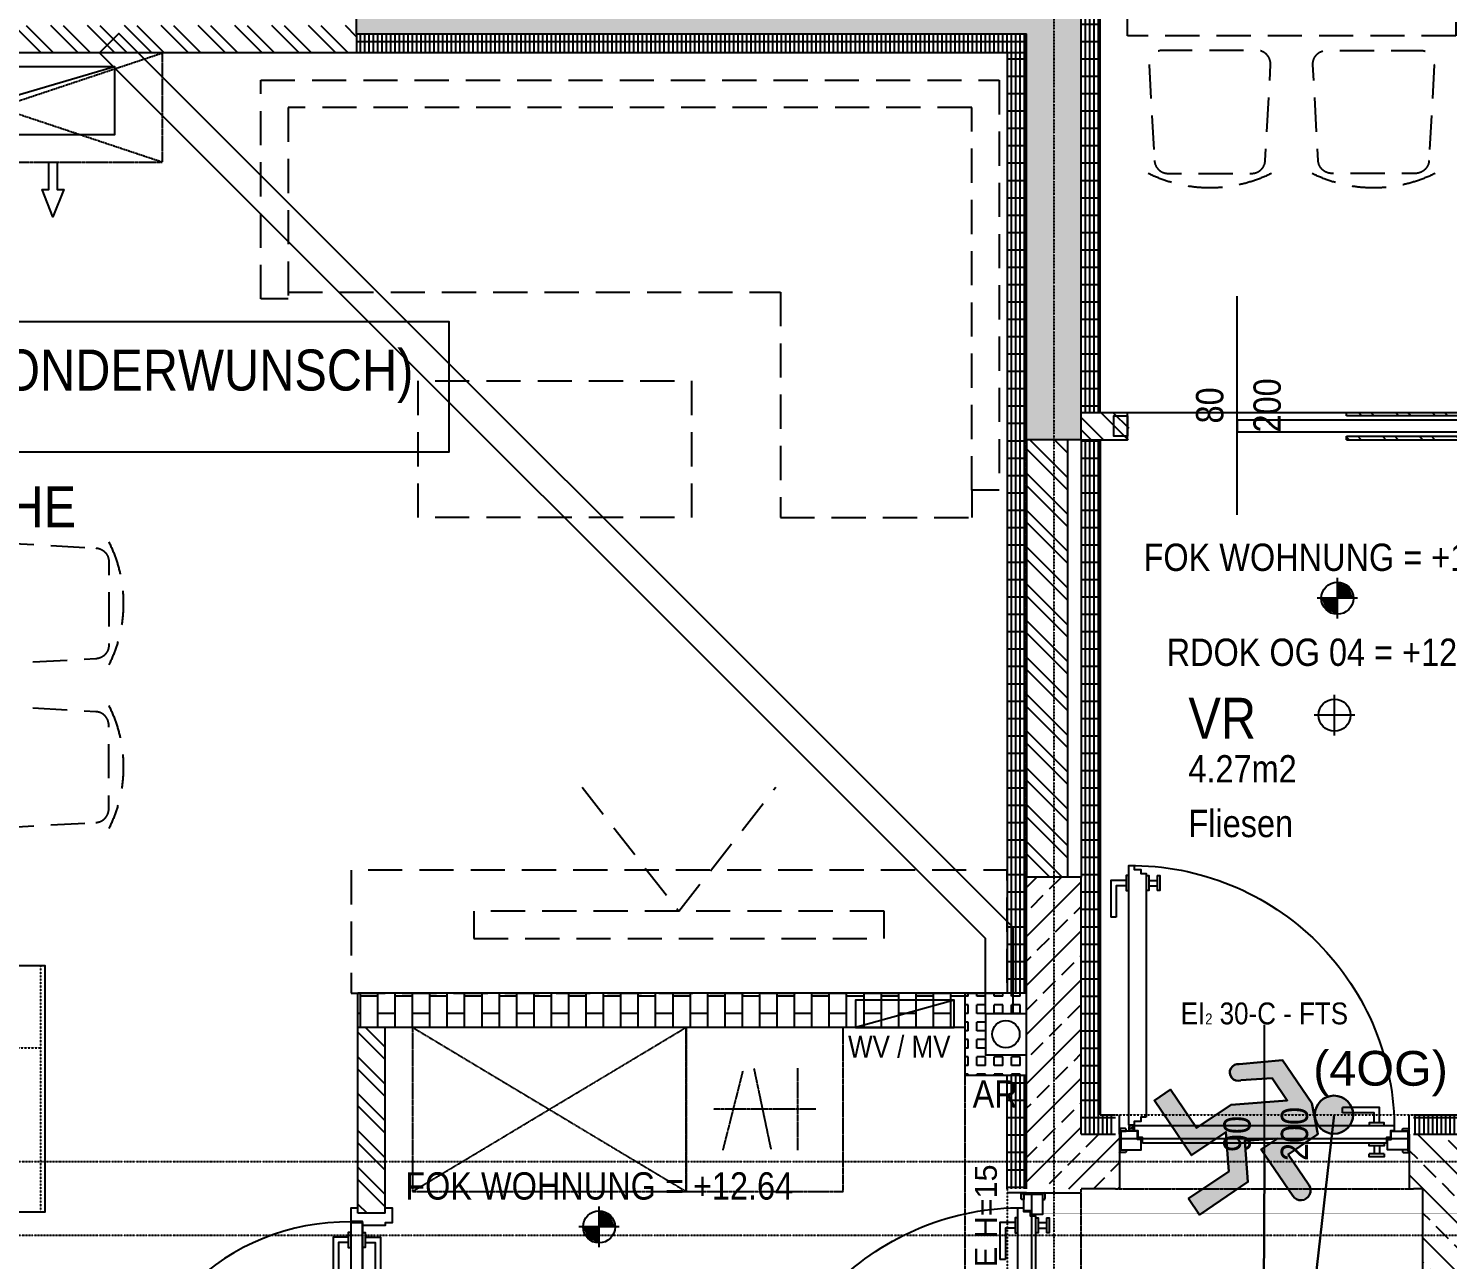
# Model space of a CAD drawing. Header units: millimetres. Extents: x -89828 to -25315, y -35442 to 69272.
# Drawn here: x -39845 to -34654, y 10990 to 15494 of the extents above; entities that cross this region are included whole.
import ezdxf
from ezdxf.enums import TextEntityAlignment as Align

# ---------------------------------------------------------------- set-up
doc = ezdxf.new("R2010")
doc.units = ezdxf.units.MM
doc.linetypes.add('HIDDEN2', pattern=[0.1875, 0.125, -0.0625])
doc.linetypes.add('STRICHPUNKT', pattern=[1, 0.5, -0.25, 0, -0.25])
for name, color, linetype in [('00_HLP---------M0', 6, 'Continuous'), ('01-ANS-G00-L04-M0', 8, 'Continuous'), ('01-SYM-G00-L04-M0', 8, 'Continuous'), ('01-TXT---------M0', 1, 'Continuous'), ('01-TXT---------PP', 1, 'Continuous'), ('01-TXT-G00-L04-M0', 1, 'Continuous'), ('02-AXO-G00-L04-M0', 8, 'STRICHPUNKT'), ('02-DIM-G00-L04-ACHSEN', 8, 'Continuous'), ('02-FIL-G00-L04-ORANGE', 40, 'Continuous'), ('02-FIL-G00-L04-STB', 8, 'Continuous'), ('02-HID-G00-L04-M0', 8, 'HIDDEN2'), ('02-TWA---------M0', 4, 'Continuous'), ('02-TWA-G00-L04-M0', 4, 'Continuous'), ('02-ZWA---------M0', 2, 'Continuous'), ('02-ZWA-G00-L04-M0', 2, 'Continuous'), ('03-ANS-G00-L04-M0', 8, 'Continuous'), ('03-SYM-G00-L04-M0', 8, 'Continuous'), ('05-STO---------M0', 1, 'Continuous'), ('05-STO--------M0', 1, 'Continuous'), ('05-SYM---------M0', 8, 'Continuous'), ('05-SYM--------M0', 8, 'Continuous'), ('05-SYM-G00-L04-M0', 8, 'Continuous'), ('05-TXT--------M0', 8, 'Continuous'), ('05-TXT-G00-L04-M0', 8, 'Continuous'), ('05_HLP---------M0', 6, 'Continuous'), ('07-SAN-G00-L04-FBHZG-EVERT', 8, 'Continuous'), ('07-SAN-G00-L04-KLIMA', 8, 'Continuous'), ('07-SAN-G00-L04-Küche', 8, 'Continuous'), ('07-SAN-G00-L04-M0', 8, 'Continuous'), ('07_MOB-G00-L04-M0', 6, 'HIDDEN2')]:
    doc.layers.add(name, color=color, linetype=linetype)
doc.styles.add('ARIAL', font='arial.ttf', dxfattribs={"width": 0.85})
doc.styles.get("Standard").update_dxf_attribs({"font": 'arial.ttf'})
doc.dimstyles.new('pp chromy&schneider', dxfattribs={"dimscale": 0.005, "dimtxt": 25, "dimasz": 10, "dimexe": 0, "dimexo": 0, "dimgap": 5, "dimtad": 1, "dimdec": 1, "dimlfac": 100, "dimrnd": 0.1, "dimzin": 9, "dimdsep": 46, "dimtxsty": 'ARIAL', "dimblk": 'c&s kote', "dimcen": 0, "dimse1": 1, "dimse2": 1, "dimclrd": 8, "dimclrt": 8, "dimadec": 0, "dimazin": 0, "dimtfac": 0.75, "dimtdec": 1, "dimtix": 1, "dimtmove": 2, "dimatfit": 0, "dimldrblk": 'NONE', "dimfxl": 1, "dimtolj": 1, "dimlwd": -1, "dimarcsym": 0})
pattern_1 = [(90, (-114957.161, -39290.578), (-15.875, 4e-13), []), (180, (-114957.16, -39290.58), (-2e-12, -63.5), [])]
pattern_2 = [(135, (-114957.16, -39290.58), (-67.35192, -67.35192), []), (135, (-114957.16, -39245.68), (-67.35192, -67.35192), [])]
pattern_3 = [(45, (-114957.16, -39290.58), (-89.80256, 89.80256), []), (45, (-114867.36, -39290.58), (-89.80256, 89.80256), [63.5, -31.75])]

# ---------------------------------------------------------------- blocks, each defined once
blk = doc.blocks.new('05-TXT')
at = {"layer": '05-TXT--------M0'}
blk.add_line((-0.4, 0), (0.4, 0), dxfattribs=at)
at = {"layer": '05-TXT--------M0', "color": 8, "style": 'ARIAL', "width": 0.85}
blk.add_attdef('BREITE', text='', height=0.1, dxfattribs=at).set_placement((0, 0.05), align=Align.CENTER)
blk.add_attdef('HÖHE', text='', height=0.1, rotation=360, dxfattribs=at).set_placement((0, -0.06), align=Align.TOP_CENTER)
blk = doc.blocks.new('03-rar')
blk.add_circle((0, 0), 0.05)
at = {"layer": '01-TXT---------M0', "color": 8, "style": 'ARIAL', "width": 0.85}
blk.add_attdef('RR', text='', height=0.1, dxfattribs=at).set_placement((0, 0.1), align=Align.CENTER)
blk = doc.blocks.new('TÜR-80_10er-WAND')
at = {"layer": '00_HLP---------M0'}
for points in [[(-0.3575, 0.027), (-0.3575, 0.083), (-0.2225, 0.083)], [(-0.3375, 0.027), (-0.3375, 0.063), (-0.2225, 0.063)], [(-0.2225, 0.063), (-0.2225, 0.083)], [(0.4, 0.017), (-0.4, 0.017)], [(-0.375, 0.017), (-0.375, 0.027), (-0.32, 0.027), (-0.32, 0.017)], [(-0.375, -0.025), (-0.375, -0.035), (-0.32, -0.035), (-0.32, -0.025)], [(-0.3575, -0.035), (-0.3575, -0.091), (-0.2225, -0.091)], [(-0.3375, -0.035), (-0.3375, -0.071), (-0.2225, -0.071)], [(-0.2225, -0.071), (-0.2225, -0.091)]]:
    blk.add_lwpolyline(points, dxfattribs=at)
blk.add_lwpolyline([(0.4115, -0.025), (-0.4115, -0.025), (-0.4115, -0.025), (-0.4115, 0.017), (0.4115, 0.017)], close=True, dxfattribs=at)
at = {"layer": '02-ZWA---------M0'}
for points in [[(-0.445, 0.1), (-0.445, 0)], [(0.445, 0.1), (0.445, 0)]]:
    blk.add_lwpolyline(points, dxfattribs=at)
at = {"layer": '05-STO--------M0'}
for points in [[(-0.465, 0.1), (-0.465, 0.125), (-0.41, 0.125), (-0.41, 0.1), (-0.4, 0.1), (-0.4, 0.017), (-0.415, 0.017), (-0.415, -0.025), (-0.465, -0.025), (-0.465, 0)], [(0.465, 0.1), (0.465, 0.125), (0.41, 0.125), (0.41, 0.1), (0.4, 0.1), (0.4, 0.017), (0.415, 0.017), (0.415, -0.025), (0.465, -0.025), (0.465, 0)]]:
    blk.add_lwpolyline(points, dxfattribs=at)
at = {"layer": '05-SYM---------M0'}
for points in [[(0.352, -0.8085), (0.296, -0.8085), (0.296, -0.6735)], [(0.316, -0.6735), (0.296, -0.6735)], [(0.352, -0.7885), (0.316, -0.7885), (0.316, -0.6735)], [(0.414, -0.8085), (0.47, -0.8085), (0.47, -0.6735)], [(0.414, -0.7885), (0.45, -0.7885), (0.45, -0.6735)], [(0.45, -0.6735), (0.47, -0.6735)], [(0.362, -0.826), (0.352, -0.826), (0.352, -0.771), (0.362, -0.771)], [(0.404, -0.826), (0.414, -0.826), (0.414, -0.771), (0.404, -0.771)]]:
    blk.add_lwpolyline(points, dxfattribs=at)
at = {"layer": '05-SYM--------M0'}
blk.add_lwpolyline([(0.404, -0.0395), (0.404, -0.8625), (0.404, -0.8625), (0.362, -0.8625), (0.362, -0.0395)], close=True, dxfattribs=at)
for points in [[(0.41, -0.036), (0.42, -0.036)], [(0.415, -0.031), (0.415, -0.041)]]:
    blk.add_lwpolyline(points, dxfattribs=at)
blk.add_circle((0.415, -0.036), 0.01, dxfattribs=at)
blk.add_arc((0.415, -0.036), 0.8282, 176.3309, 266.3309, dxfattribs=at)
blk = doc.blocks.new('WET')
at = {"layer": '02-TWA---------M0'}
for points in [[(-0.53, 0), (-0.53, 0.2)], [(0.53, 0), (0.53, 0.2)]]:
    blk.add_lwpolyline(points, dxfattribs=at)
at = {"layer": '02-ZWA---------M0'}
for points in [[(-0.53, 0), (-0.53, -0.07)], [(0.53, 0), (0.53, -0.07)]]:
    blk.add_lwpolyline(points, dxfattribs=at)
at = {"layer": '05-STO---------M0'}
for points in [[(-0.525, 0.058), (-0.505, 0.058), (-0.505, 0.063, 0.414214), (-0.51, 0.068), (-0.53, 0.068)], [(0.525, 0.058), (0.505, 0.058), (0.505, 0.063, -0.414214), (0.51, 0.068), (0.53, 0.068)], [(-0.525, -0.01), (-0.505, -0.01), (-0.505, -0.015, -0.414214), (-0.51, -0.02), (-0.53, -0.02)], [(0.525, -0.01), (0.505, -0.01), (0.505, -0.015, 0.414214), (0.51, -0.02), (0.53, -0.02)]]:
    blk.add_lwpolyline(points, format="xyb", close=True, dxfattribs=at)
for points in [[(-0.464, -0.01), (-0.525, -0.01), (-0.525, 0.058), (-0.45, 0.058), (-0.45, 0.058), (-0.45, 0.058), (-0.45, 0.0195), (-0.464, 0.0195), (-0.464, -0.01)], [(0.464, -0.01), (0.525, -0.01), (0.525, 0.058), (0.45, 0.058), (0.45, 0.058), (0.45, 0.058), (0.45, 0.0195), (0.464, 0.0195), (0.464, -0.01)]]:
    blk.add_lwpolyline(points, dxfattribs=at)
at = {"layer": '05-SYM---------M0'}
for p, q in [((-0.422, -0.908), (-0.392, -0.908)), ((-0.422, -0.928), (-0.392, -0.928))]:
    blk.add_line(p, q, dxfattribs=at)
for points in [[(0.53, 0.018), (-0.53, 0.018)], [(-0.432, -0.061), (-0.432, -0.061), (-0.452, -0.061), (-0.452, -0.046), (-0.476, -0.046), (-0.476, -0.032), (-0.496, -0.032), (-0.496, -0.982), (-0.476, -0.982), (-0.476, -0.968), (-0.452, -0.968), (-0.452, -0.953), (-0.432, -0.953), (-0.432, -0.061)], [(-0.491, -0.021), (-0.481, -0.021)], [(-0.486, -0.026), (-0.486, -0.016)], [(-0.506, -0.928), (-0.562, -0.928), (-0.562, -0.793)], [(-0.542, -0.793), (-0.562, -0.793)], [(-0.506, -0.908), (-0.542, -0.908), (-0.542, -0.793)], [(-0.496, -0.9455), (-0.506, -0.9455), (-0.506, -0.8905), (-0.496, -0.8905)], [(-0.432, -0.9455), (-0.422, -0.9455), (-0.422, -0.8905), (-0.432, -0.8905)], [(-0.392, -0.9455), (-0.382, -0.9455), (-0.382, -0.8905), (-0.392, -0.8905)], [(-0.392, -0.9455), (-0.392, -0.8905)]]:
    blk.add_lwpolyline(points, dxfattribs=at)
blk.add_circle((-0.486, -0.021), 0.01, dxfattribs=at)
blk.add_arc((-0.486, -0.021), 0.9611, 269.4038, 0.6558, dxfattribs=at)
at = {"layer": '05_HLP---------M0'}
for p, q in [((0.401, 0.043), (0.401, 0.073)), ((0.421, 0.043), (0.421, 0.073))]:
    blk.add_line(p, q, dxfattribs=at)
for points in [[(0.4385, 0.073), (0.4385, 0.083), (0.3835, 0.083), (0.3835, 0.073)], [(0.4385, 0.073), (0.3835, 0.073)], [(-0.446, 0.033), (-0.446, 0.033), (-0.446, 0.013), (-0.461, 0.013), (-0.461, -0.011), (-0.475, -0.011), (-0.475, -0.031), (0.475, -0.031), (0.475, -0.011), (0.461, -0.011), (0.461, 0.013), (0.446, 0.013), (0.446, 0.033), (-0.446, 0.033)], [(0.4385, 0.033), (0.4385, 0.043), (0.3835, 0.043), (0.3835, 0.033)], [(0.421, -0.041), (0.421, -0.097), (0.286, -0.097)], [(0.401, -0.041), (0.401, -0.077), (0.286, -0.077)], [(0.4385, -0.031), (0.4385, -0.041), (0.3835, -0.041), (0.3835, -0.031)], [(0.286, -0.077), (0.286, -0.097)]]:
    blk.add_lwpolyline(points, dxfattribs=at)
blk = doc.blocks.new('01-SQM')
at = {"layer": '01-TXT---------M0', "color": 1, "style": 'ARIAL', "width": 0.85}
blk.add_attdef('ROOM', (0, 0), '', height=0.15, dxfattribs=at)
blk.add_attdef('AREA', text='', height=0.1, dxfattribs=at).set_placement((0, -0.06), align=Align.TOP_LEFT)
at = {"layer": '01-TXT---------PP', "color": 1, "style": 'ARIAL', "width": 0.85}
blk.add_attdef('NR', text='', height=0.15, dxfattribs=at).set_placement((-0.1173, 0), align=Align.RIGHT)
blk.add_attdef('FLOOR', text='', height=0.1, dxfattribs=at).set_placement((0, -0.26), align=Align.TOP_LEFT)
blk = doc.blocks.new('01-HK1')
for p, q in [((-0.0005, -0.0742), (-0.0005, 0.0742)), ((0.0737, 0), (-0.0747, 0))]:
    blk.add_line(p, q)
blk.add_circle((-0.0005, 0), 0.0586)
for points in [[(-0.0005, 0.0586), (0.0409, 0.0414), (-0.0005, 0)], [(-0.0005, 0), (0.0581, 0), (0.0409, 0.0414)], [(-0.0591, 0), (-0.0419, -0.0414), (-0.0005, 0)], [(-0.0419, -0.0414), (-0.0005, -0.0586), (-0.0005, 0)]]:
    blk.add_solid(points)
at = {"layer": '01-TXT---------M0', "color": 8, "style": 'ARIAL', "width": 0.85}
blk.add_attdef('HEIGHT', text='', height=0.1, dxfattribs=at).set_placement((0, 0.2), align=Align.TOP_CENTER)
blk = doc.blocks.new('ECKSOFA')
blk.add_lwpolyline([(1.6, -0.2), (1.6, -0.2), (1.6, -0.2), (0.2, -0.2), (0.2, -2.7), (0.9, -2.7), (0.9, -2.8), (0.1, -2.8), (0.1, -0.1), (1.6, -0.1)], close=True)
for points in [[(1.6, -0.2), (1.7, -0.2)], [(1.7, -0.9), (1.7, -0.2)], [(0.875, -2.7), (0.875, -0.9), (1.7, -0.9)]]:
    blk.add_lwpolyline(points)
at = {"flags": 128}
blk.add_lwpolyline([(1.2, -1.225), (1.7, -1.225), (1.7, -2.225), (1.2, -2.225)], close=True, dxfattribs=at)
blk = doc.blocks.new('möbel_tisch')
at = {"flags": 128}
for points in [[(0.0979, 0.856, -0.39805), (0.1479, 0.9032), (0.4533, 0.9032, -0.39805), (0.5032, 0.856), (0.5226, 0.506, -0.430564), (0.4727, 0.4532), (0.1284, 0.4532, -0.430564), (0.0785, 0.506)], [(1.1021, 0.856, 0.39805), (1.0521, 0.9032), (0.7467, 0.9032, 0.39805), (0.6968, 0.856), (0.6774, 0.506, 0.430564), (0.7273, 0.4532), (1.0716, 0.4532, 0.430564), (1.1215, 0.506)], [(0.0979, -0.856, 0.39805), (0.1479, -0.9032), (0.4533, -0.9032, 0.39805), (0.5032, -0.856), (0.5226, -0.506, 0.430564), (0.4727, -0.4532), (0.1284, -0.4532, 0.430564), (0.0785, -0.506)], [(1.1021, -0.856, -0.39805), (1.0521, -0.9032), (0.7467, -0.9032, -0.39805), (0.6968, -0.856), (0.6774, -0.506, -0.430564), (0.7273, -0.4532), (1.0716, -0.4532, -0.430564), (1.1215, -0.506)]]:
    blk.add_lwpolyline(points, format="xyb", close=True, dxfattribs=at)
blk.add_lwpolyline([(1.2, 0.4), (0, 0.4), (0, -0.4), (1.2, -0.4)], close=True)
for centre, start, end in [((0.3006, 0.4532), 63.4349, 116.5651), ((0.8994, 0.4532), 63.4349, 116.5651), ((0.3006, -0.4532), 243.4349, 296.5651), ((0.8994, -0.4532), 243.4349, 296.5651)]:
    blk.add_arc(centre, 0.5031, start, end)
blk = doc.blocks.new('TV-240')
at = {"flags": 128}
blk.add_lwpolyline([(0, -2.4), (0, 0), (0.45, 0), (0.45, -2.4)], close=True, dxfattribs=at)
blk.add_lwpolyline([(0.3, -0.4508), (0.3, -1.9508), (0.2, -1.9508), (0.2, -0.4508)], close=True)
blk.add_lwpolyline([(0.7536, -1.5544), (0.3, -1.2008), (0.7536, -0.8472)])
blk = doc.blocks.new('SCHIEBETÜR-80')
at = {"layer": '02-ZWA---------M0'}
for points in [[(-0.4, 0.0375), (-1.35, 0.0375), (-1.35, -0.0375), (-0.4, -0.0375)], [(-0.4, 0.05), (-0.4, 0.0375)], [(0.4, 0.05), (0.4, -0.05)], [(-0.4, -0.0375), (-0.4, -0.05)]]:
    blk.add_lwpolyline(points, dxfattribs=at)
blk.add_lwpolyline([(0.4, 0.0375), (0.45, 0.0375), (0.45, -0.0375), (0.4, -0.0375)], close=True, dxfattribs=at)
at = {"layer": '05-SYM---------M0'}
blk.add_lwpolyline([(-0.85, 0.021), (-0.85, -0.021), (0, -0.021), (0, 0.021)], close=True, dxfattribs=at)
blk = doc.blocks.new('c&s kote')
at = {"color": 8}
for p, q in [((0, -2), (0, 2)), ((0, 2), (0, -2)), ((-2, 0), (2, 0)), ((2, 0), (-2, 0))]:
    blk.add_line(p, q, dxfattribs=at)
blk.add_circle((0, 0), 0.5, dxfattribs=at)
blk = doc.blocks.new('*D357')
at = {"layer": '02-DIM-G00-L04-ACHSEN', "color": 8, "transparency": 16777216}
blk.add_arc((-28844.5, 20569.4), 378.3, 0.0076, 89.9924, dxfattribs=at)
at = {"layer": 'Defpoints', "color": 0, "transparency": 16777216}
for p in [(-28844.5, 23033.1), (-28517, 20758.5), (-60133.8, 20569.4), (-26444.5, 20569.4), (-28844.5, -11894.3)]:
    blk.add_point(p, dxfattribs=at)
at = {"layer": '02-DIM-G00-L04-ACHSEN', "color": 8, "transparency": 16777216, "xscale": 0.05, "yscale": 0.05, "zscale": 0.05}
for p, rotation in [((-28844.5, 20947.7), 179.9962131424511), ((-28466.3, 20569.4), 270.0037868588788)]:
    blk.add_blockref('c&s kote', p, dxfattribs=dict(at, rotation=rotation))
at = {"layer": '02-DIM-G00-L04-ACHSEN', "color": 8, "transparency": 16777216, "insert": (-28577, 20836.9), "char_height": 0.125, "attachment_point": 5, "rotation": 315, "style": 'ARIAL'}
blk.add_mtext('\\A1;90.00°', dxfattribs=at)
blk = doc.blocks.new('_None')
blk = doc.blocks.new('*D394')
at = {"layer": '02-DIM-G00-L04-ACHSEN', "color": 8, "transparency": 16777216}
blk.add_arc((-57014.5, -8823.9), 946.5, 179.3155, 269.997, dxfattribs=at)
at = {"layer": 'Defpoints', "color": 0, "transparency": 16777216}
for p in [(-57014.5, 23033.1), (-60057.2, -8787.4), (-26444.5, -9190.8), (-57838, -9290.6), (-57014.5, -11894.3)]:
    blk.add_point(p, dxfattribs=at)
at = {"layer": '02-DIM-G00-L04-ACHSEN', "color": 8, "transparency": 16777216, "xscale": 0.05, "yscale": 0.05, "zscale": 0.05}
for p, rotation in [((-57961, -8812.6), 89.31399696882043), ((-57014.5, -9770.4), 359.9984866771429)]:
    blk.add_blockref('c&s kote', p, dxfattribs=dict(at, rotation=rotation))
at = {"layer": '02-DIM-G00-L04-ACHSEN', "color": 8, "transparency": 16777216, "insert": (-57687.8, -9489.1), "char_height": 0.125, "attachment_point": 5, "rotation": 314.6562, "style": 'ARIAL'}
blk.add_mtext('\\A1;90.69°', dxfattribs=at)
blk = doc.blocks.new('*D395')
at = {"layer": '02-DIM-G00-L04-ACHSEN', "color": 8, "transparency": 16777216}
blk.add_arc((-28844.5, -9162), 916.3, 270.0031, 359.3094, dxfattribs=at)
at = {"layer": 'Defpoints', "color": 0, "transparency": 16777216}
for p in [(-28844.5, 23033.1), (-60057.2, -8787.4), (-26444.5, -9190.8), (-28389.6, -9957.3), (-28844.5, -11894.3)]:
    blk.add_point(p, dxfattribs=at)
at = {"layer": '02-DIM-G00-L04-ACHSEN', "color": 8, "transparency": 16777216, "xscale": 0.05, "yscale": 0.05, "zscale": 0.05}
for p, rotation in [((-27928.3, -9173), 89.31092035926187), ((-28844.5, -10078.2), 180.001563286988)]:
    blk.add_blockref('c&s kote', p, dxfattribs=dict(at, rotation=rotation))
at = {"layer": '02-DIM-G00-L04-ACHSEN', "color": 8, "transparency": 16777216, "insert": (-28200.6, -9813.7), "char_height": 0.125, "attachment_point": 5, "rotation": 44.6562, "style": 'ARIAL'}
blk.add_mtext('\\A1;89.31°', dxfattribs=at)
blk = doc.blocks.new('KLIMAGERÄT')
for points in [[(-0.425, 0), (0.425, 0), (0.425, -0.25), (-0.425, -0.25), (-0.425, 0)], [(-0.215, -0.35), (-0.215, -0.45), (-0.24, -0.45), (-0.2, -0.55), (-0.2, -0.55), (-0.16, -0.45), (-0.185, -0.45), (-0.185, -0.35), (-0.215, -0.35)], [(-0.015, -0.35), (-0.015, -0.45), (-0.04, -0.45), (0, -0.55), (0, -0.55), (0.04, -0.45), (0.015, -0.45), (0.015, -0.35), (-0.015, -0.35)], [(0.215, -0.35), (0.215, -0.45), (0.24, -0.45), (0.2, -0.55), (0.2, -0.55), (0.16, -0.45), (0.185, -0.45), (0.185, -0.35), (0.215, -0.35)]]:
    blk.add_lwpolyline(points, close=True)
blk.add_lwpolyline([(-0.425, -0.25), (0.425, 0)])
blk = doc.blocks.new('01-HK2')
for p, q in [((0, -0.098), (0, 0.098)), ((0.098, 0), (-0.098, 0))]:
    blk.add_line(p, q)
blk.add_circle((0, 0), 0.0773)
at = {"layer": '01-TXT---------M0', "color": 8, "style": 'ARIAL', "width": 0.85}
blk.add_attdef('HEIGHT', text='', height=0.1, rotation=360, dxfattribs=at).set_placement((0, 0.132), align=Align.BOTTOM_CENTER)
blk = doc.blocks.new('9809550')
at = {"color": 18, "lineweight": 30, "true_color": 0x000000}
for points in [[(423921.7, 99168.8), (423956.8, 99168.8), (423956.8, 99202.9), (423984.5, 99214.5), (424033.7, 99214.5), (424053.8, 99178.3)], [(424040.2, 99170.9), (424025.2, 99196.7), (423999.7, 99196.8), (424026.2, 99150.3), (424026.2, 99110.9), (424070.2, 99110.9), (424070.2, 99092.3), (424007.5, 99092.3), (424007.5, 99131.7), (423975, 99113.1), (423975, 99067), (423956.5, 99067), (423956.5, 99122.4), (423990.5, 99141.9), (423975.1, 99168.8), (423975.1, 99150.2), (423921.7, 99150.3)]]:
    blk.add_lwpolyline(points, dxfattribs=at)
blk.add_circle((423963.6, 99225.9), 18.1, dxfattribs=at)
for centre, radius, start, end in [((424047.8, 99173.1), 7.96, 195.7299, 41.4005), ((423921.7, 99159.5), 9.27, 89.9849, 270.0151)]:
    blk.add_arc(centre, radius, start, end, dxfattribs=at)
blk = doc.blocks.new('750298750')
h = blk.add_hatch(color=3)
h.paths.add_polyline_path([(426943.6, 99576.9), (426968.1, 99576.8), (426982.5, 99552, 1.25347), (426995.6, 99559.2), (426976.3, 99594), (426929, 99594), (426902.3, 99582.8), (426902.3, 99550), (426868.6, 99550, 1), (426868.6, 99532.2), (426919.9, 99532.1), (426919.9, 99550), (426934.8, 99524.1), (426902.1, 99505.4), (426902.1, 99452.1), (426919.8, 99452.1), (426919.8, 99496.4), (426951.1, 99514.3), (426951.1, 99476.4), (427011.4, 99476.4), (427011.4, 99494.3), (426969.1, 99494.3), (426969.1, 99532.2)])
h.paths.add_polyline_path([(426891.5, 99604.9, 1), (426926.3, 99604.9, 1)])
at = {"xscale": 0.9619413167778113, "yscale": 0.9619413167778113, "zscale": 0.9619413167778113}
blk.add_blockref('9809550', (19080.8, 4155.4), dxfattribs=at)

msp = doc.modelspace()

# ---------------------------------------------------------------- hatches: boundary and pattern name
at = {"layer": '02-FIL-G00-L04-ORANGE', "true_color": 0x636466}
h = msp.add_hatch(dxfattribs=at)
h.set_pattern_fill('ANSI32', color=251, scale=10, angle=197.0465413, style=0)
h.set_pattern_definition(pattern_2)
h.paths.add_polyline_path([(-38644.5294, 15474.4223), (-38644.5294, 15504.4223), (-40694.5294, 15504.4223), (-40694.5294, 16429.4223), (-40544.5294, 16429.4223), (-40544.5294, 16529.4223), (-40794.5294, 16529.4223), (-40794.5294, 15504.4223), (-40899.5294, 15504.4223), (-40899.5294, 15404.4223), (-38644.5294, 15404.4223)])
h = msp.add_hatch(dxfattribs=at)
h.set_pattern_fill('GRATE', color=251, scale=20, angle=197.0465413, style=0)
h.set_pattern_definition(pattern_1)
h.paths.add_polyline_path([(-35924.5294, 14089.4223), (-35924.5294, 15674.4223), (-35994.5294, 15674.4223), (-35994.5294, 14089.4223)])
h = msp.add_hatch(dxfattribs=at)
h.set_pattern_fill('GRATE', color=251, scale=20, angle=197.0465413, style=0)
h.set_pattern_definition(pattern_1)
h.paths.add_polyline_path([(-36194.5294, 15474.4223), (-38644.5294, 15474.4223), (-38644.5294, 15404.4223), (-36194.5294, 15404.4223)])
h = msp.add_hatch(dxfattribs=at)
h.set_pattern_fill('GRATE', color=251, scale=20, angle=197.0465413, style=0)
h.set_pattern_definition(pattern_1)
h.paths.add_polyline_path([(-36194.5294, 15404.4223), (-36264.5294, 15404.4223), (-36264.5294, 11964.4223), (-36194.5294, 11964.4223), (-36194.5294, 12389.4223), (-36194.5294, 13989.4223)])
h = msp.add_hatch(dxfattribs=at)
h.set_pattern_fill('ANSI32', color=251, scale=10, angle=197.0465413, style=0)
h.set_pattern_definition(pattern_2)
h.paths.add_polyline_path([(-35819.5294, 14089.4223), (-35994.5294, 14089.4223), (-35994.5294, 13989.4223), (-35819.5294, 13989.4223)])
h = msp.add_hatch(dxfattribs=at)
h.set_pattern_fill('ANSI32', color=251, scale=10, angle=197.0465413, style=0)
h.set_pattern_definition(pattern_2)
h.paths.add_polyline_path([(-33394.5294, 14089.4223), (-35024.5294, 14089.4223), (-35024.5294, 14076.9223), (-34074.5294, 14076.9223), (-34074.5294, 14001.9223), (-35024.5294, 14001.9223), (-35024.5294, 13989.4223), (-34194.5294, 13989.4223), (-34194.5294, 11449.4223), (-34094.5294, 11449.4223), (-34094.5294, 13989.4223), (-33394.5294, 13989.4223)])
h = msp.add_hatch(dxfattribs=at)
h.set_pattern_fill('ANSI32', color=251, scale=10, angle=197.0465413, style=0)
h.set_pattern_definition(pattern_2)
h.paths.add_polyline_path([(-36044.5294, 13989.4223), (-36194.5294, 13989.4223), (-36194.5294, 12389.4223), (-36044.5294, 12389.4223)])
h = msp.add_hatch(dxfattribs=at)
h.set_pattern_fill('GRATE', color=251, scale=20, angle=197.0465413, style=0)
h.set_pattern_definition(pattern_1)
h.paths.add_polyline_path([(-35924.5294, 13989.4223), (-35994.5294, 13989.4223), (-35994.5294, 12389.4223), (-35994.5294, 11449.4223), (-35869.5294, 11449.4223), (-35869.5294, 11519.4223), (-35924.5294, 11519.4223)])
h = msp.add_hatch(dxfattribs=at)
h.set_pattern_fill('BRICK', color=251, scale=10, angle=197.0465413, style=0)
h.set_pattern_definition([(90, (-114957.16, -39290.58), (-63.5, 2e-12), []), (180, (-114957.16, -39290.58), (-3e-12, -127), [63.5, -63.5]), (180, (-114957.16, -39227.08), (-3e-12, -127), [-63.5, 63.5])])
h.paths.add_polyline_path([(-36419.5294, 11964.4223), (-38639.5294, 11964.4223), (-38639.5294, 11839.4223), (-36419.5294, 11839.4223)])
h = msp.add_hatch(dxfattribs=at)
h.set_pattern_fill('SQUARE', color=251, scale=10, angle=197.0465413, style=0)
h.set_pattern_definition([(90, (-114957.16, -39290.578), (-31.75, 8e-13), [31.75, -31.75]), (180, (-114957.16, -39290.578), (-8e-13, -31.75), [31.75, -31.75])])
h.paths.add_polyline_path([(-36194.5294, 11739.4223), (-36344.5294, 11739.4223), (-36344.5294, 11889.4223), (-36194.5294, 11889.4223), (-36194.5294, 11964.4223), (-36419.5294, 11964.4223), (-36419.5294, 11664.4223), (-36194.5294, 11664.4223)])
h = msp.add_hatch(dxfattribs=at)
h.set_pattern_fill('ANSI32', color=251, scale=10, angle=197.0465413, style=0)
h.set_pattern_definition(pattern_2)
h.paths.add_polyline_path([(-38639.5294, 11839.4223), (-38639.5294, 11159.4223), (-38539.5294, 11159.4223), (-38539.5294, 11839.4223)])
h = msp.add_hatch(dxfattribs=at)
h.set_pattern_fill('GRATE', color=251, scale=20, angle=197.0465413, style=0)
h.set_pattern_definition(pattern_1)
h.paths.add_polyline_path([(-36194.5294, 11664.4223), (-36264.5294, 11664.4223), (-36264.5294, 11249.4223), (-36194.5294, 11249.4223)])
h = msp.add_hatch(dxfattribs=at)
h.set_pattern_fill('GRATE', color=251, scale=20, angle=197.0465413, style=0)
h.set_pattern_definition(pattern_1)
h.paths.add_polyline_path([(-34194.5294, 11519.4223), (-34779.5294, 11519.4223), (-34779.5294, 11449.4223), (-34194.5294, 11449.4223)])
at = {"layer": '02-FIL-G00-L04-STB', "true_color": 0x636466}
h = msp.add_hatch(dxfattribs=at)
h.set_pattern_fill('ANSI33', color=251, scale=20, angle=107.0465413, style=0)
h.set_pattern_definition(pattern_3)
h.paths.add_polyline_path([(-29994.5294, 20669.4223), (-42094.5294, 20669.4223), (-42094.5294, 19619.4223), (-42014.5294, 19619.4223), (-41894.5294, 19619.4223), (-41894.5294, 20469.4223), (-38644.5294, 20469.4223), (-38644.5294, 15474.4223), (-36194.5294, 15474.4223), (-36194.5294, 13989.4223), (-35994.5294, 13989.4223), (-35994.5294, 15674.4223), (-38444.5294, 15674.4223), (-38444.5294, 20469.4223), (-34754.5294, 20469.4223), (-34754.5294, 20064.4223), (-34754.5294, 17719.4223), (-34554.5294, 17719.4223), (-34554.5294, 20469.4223), (-34554.5294, 20469.4223), (-34554.5294, 20469.4223), (-30194.5294, 20469.4223), (-30194.5294, 19599.4223), (-29994.5294, 19599.4223)])
h = msp.add_hatch(dxfattribs=at)
h.set_pattern_fill('ANSI33', color=251, scale=20, angle=197.0465413, style=0)
h.set_pattern_definition([(135, (-114957.16, -39290.58), (-89.80256, -89.80256), []), (135, (-114957.16, -39200.78), (-89.80256, -89.80256), [63.5, -31.75])])
h.paths.add_polyline_path([(-34544.5294, 11249.4223), (-30974.5294, 11249.4223), (-30974.5294, 10359.4223), (-30774.5294, 10359.4223), (-30774.5294, 11249.4223), (-28744.5294, 11249.4223), (-28744.5294, 11449.4223), (-31794.5294, 11449.4223), (-31794.5294, 12649.4223), (-31994.5294, 12649.4223), (-31994.5294, 11449.4223), (-34794.5294, 11449.4223), (-34794.5294, 11369.4223), (-34794.5294, 11249.4223), (-34744.5294, 11249.4223), (-34744.5294, 4074.4223), (-34544.5294, 4074.4223)])
h = msp.add_hatch(dxfattribs=at)
h.set_pattern_fill('ANSI33', color=251, scale=20, angle=107.0465413, style=0)
h.set_pattern_definition(pattern_3)
h.paths.add_polyline_path([(-35994.5294, 12389.4223), (-36194.5294, 12389.4223), (-36194.5294, 11964.4223), (-36194.5294, 11249.4223), (-35994.5294, 11249.4223), (-35854.5294, 11249.4223), (-35854.5294, 11449.4223), (-35994.5294, 11449.4223)])

# ---------------------------------------------------------------- linework, layer by layer
at = {"color": 4, "lineweight": 30}
msp.add_lwpolyline([(-35897.7196, 10637.7696), (-35384.1634, 8749.4074), (-35069.8907, 11519.9187)], dxfattribs=at)
at = {"color": 3, "lineweight": 30}
msp.add_lwpolyline([(-35324.5294, 11349.4223), (-35337.8018, 8749.1708)], dxfattribs=at)
at = {"layer": '01-ANS-G00-L04-M0', "color": 251, "true_color": 0x636466}
msp.add_lwpolyline([(-35824.5294, 14089.4222), (-35024.5294, 14089.4223)], dxfattribs=at)
at = {"layer": '01-TXT-G00-L04-M0', "color": 251, "true_color": 0x636466}
msp.add_lwpolyline([(-40912.104, 14421.8783), (-38307.0395, 14421.8783), (-38307.0395, 13943.4232), (-40912.104, 13943.4232)], close=True, dxfattribs=at)
at = {"layer": '02-AXO-G00-L04-M0', "color": 251, "true_color": 0x636466}
for points in [[(-36094.5294, 23033.1204), (-36094.5294, -11894.3214)], [(-60057.1609, 11349.4223), (-26444.5294, 11349.4223)], [(-60057.1609, 11079.4223), (-26444.5294, 11079.4223)]]:
    msp.add_lwpolyline(points, dxfattribs=at)
at = {"layer": '02-HID-G00-L04-M0', "color": 251, "true_color": 0x636466}
for p, q in [((-36194.5294, 12389.4223), (-36194.5294, 13989.4223)), ((-35994.5294, 13989.4223), (-35994.5294, 12389.4223)), ((-36419.5294, 11664.4223), (-36419.5294, 10039.4223))]:
    msp.add_line(p, q, dxfattribs=at)
at = {"layer": '02-HID-G00-L04-M0', "color": 251, "ltscale": 0.5, "true_color": 0x636466}
for points in [[(-35869.5294, 11519.4223), (-34779.5294, 11519.4223)], [(-36264.5294, 11249.4223), (-36264.5294, 10189.4223)]]:
    msp.add_lwpolyline(points, dxfattribs=at)
at = {"layer": '02-HID-G00-L04-M0', "color": 251, "true_color": 0x636466}
for points in [[(-35994.5294, 10189.4223), (-35994.5294, 11249.4223)], [(-35869.5294, 11249.4223), (-34779.5294, 11249.4223)]]:
    msp.add_lwpolyline(points, dxfattribs=at)
at = {"layer": '02-TWA-G00-L04-M0', "color": 251, "true_color": 0x636466}
for p, q in [((-35994.5294, 13989.4223), (-36194.5294, 13989.4223)), ((-35994.5294, 12389.4223), (-36194.5294, 12389.4223)), ((-35869.5294, 11249.4223), (-35994.5294, 11249.4223)), ((-34744.5294, 11249.4223), (-34779.5294, 11249.4223)), ((-34744.5294, 4019.4223), (-34744.5294, 11249.4223))]:
    msp.add_line(p, q, dxfattribs=at)
for points in [[(-38644.5294, 15474.4223), (-38644.5294, 20469.4223)], [(-35994.5294, 13989.4223), (-35994.5294, 15674.4223)], [(-38644.5294, 15474.4223), (-36194.5294, 15474.4223)], [(-36194.5294, 13989.4223), (-36194.5294, 15474.4223)], [(-36194.5294, 11249.4223), (-36194.5294, 12389.4223)], [(-35994.5294, 11449.4223), (-35994.5294, 12389.4223)], [(-35994.5294, 11449.4223), (-35869.5294, 11449.4223)], [(-34779.5294, 11449.4223), (-31994.5294, 11449.4223)]]:
    msp.add_lwpolyline(points, dxfattribs=at)
at = {"layer": '02-ZWA-G00-L04-M0', "color": 251, "true_color": 0x636466}
for p, q in [((-36194.5294, 13989.4223), (-36194.5294, 12389.4223)), ((-36044.5294, 13989.4223), (-36044.5294, 12389.4223)), ((-35994.5294, 13989.4223), (-35994.5294, 12389.4223))]:
    msp.add_line(p, q, dxfattribs=at)
for points in [[(-35924.5294, 14089.4223), (-35924.5294, 17049.4223)], [(-38644.5294, 15474.4223), (-38644.5294, 15404.4223)], [(-36194.5294, 15404.4223), (-40899.5294, 15404.4223)], [(-36264.5294, 15404.4223), (-36264.5294, 11964.4223)], [(-35994.5294, 14089.4223), (-35824.5294, 14089.4223)], [(-35024.5294, 14089.4223), (-33394.5294, 14089.4223)], [(-35994.5294, 13989.4223), (-35824.5294, 13989.4223)], [(-35924.5294, 13989.4223), (-35924.5294, 11519.4223)], [(-35024.5294, 13989.4223), (-34194.5294, 13989.4223)], [(-36419.5294, 11964.4223), (-38639.5294, 11964.4223)], [(-38639.5294, 11159.4223), (-38639.5294, 11964.4223)], [(-36194.5294, 11964.4223), (-36419.5294, 11964.4223), (-36419.5294, 11664.4223), (-36194.5294, 11664.4223)], [(-36194.5294, 11889.4223), (-36344.5294, 11889.4223), (-36344.5294, 11739.4223), (-36194.5294, 11739.4223)], [(-36419.5294, 11839.4223), (-38639.5294, 11839.4223)], [(-38539.5294, 11159.4223), (-38539.5294, 11839.4223)], [(-36264.5294, 11249.4223), (-36264.5294, 11664.4223)], [(-35924.5294, 11519.4223), (-35869.5294, 11519.4223)], [(-34779.5294, 11519.4223), (-34194.5294, 11519.4223)]]:
    msp.add_lwpolyline(points, dxfattribs=at)
at = {"layer": '03-ANS-G00-L04-M0', "color": 251, "true_color": 0x636466}
msp.add_lwpolyline([(-36244.5294, 11889.4223), (-36344.5294, 11889.4223), (-36344.5294, 12164.4223), (-39584.5294, 15404.4223), (-39513.8187, 15475.1329), (-36244.5294, 12205.8436), (-36244.5294, 11889.4223)], dxfattribs=at)
at = {"layer": '07-SAN-G00-L04-FBHZG-EVERT', "color": 251, "true_color": 0x636466}
msp.add_lwpolyline([(-36459.5294, 11839.4223), (-36459.5294, 11939.4223), (-36819.5294, 11939.4223), (-36819.5294, 11839.4223)], close=True, dxfattribs=at)
msp.add_lwpolyline([(-36459.5294, 11939.4223), (-36819.5294, 11839.4223)], dxfattribs=at)
at = {"layer": '07-SAN-G00-L04-Küche', "color": 251, "linetype": 'HIDDEN2', "ltscale": 0.5, "true_color": 0x636466}
for points in [[(-39799.5294, 11164.4223), (-39799.5294, 12064.4223)], [(-41894.5294, 11764.4223), (-39799.5294, 11764.4223)]]:
    msp.add_lwpolyline(points, dxfattribs=at)
at = {"layer": '07-SAN-G00-L04-M0', "color": 251, "true_color": 0x636466}
msp.add_lwpolyline([(-41894.5294, 11164.4223), (-39783.5294, 11164.4223), (-39783.5294, 12064.4223), (-41894.5294, 12064.4223)], dxfattribs=at)
at = {"layer": '07_MOB-G00-L04-M0', "color": 251, "true_color": 0x636466}
msp.add_line((-38439.5294, 11239.4223), (-37439.5294, 11839.4223), dxfattribs=at)
for points in [[(-40554.9019, 15404.4223), (-40554.5294, 15004.4223), (-39354.5294, 15004.4223), (-39354.5294, 15404.4223), (-40554.9019, 15404.4222)], [(-39354.5294, 15004.4223), (-40554.9019, 15404.4222)], [(-40554.5294, 15004.4223), (-39354.5294, 15404.4223)], [(-37439.5294, 11239.4223), (-37439.5294, 11839.4223), (-38439.5294, 11839.4223), (-38439.5294, 11239.4223), (-37439.5294, 11239.4223)], [(-38439.5294, 11839.4223), (-37439.5294, 11239.4223)], [(-36864.5294, 11239.4223), (-36864.5294, 11839.4223), (-37439.5294, 11839.4223), (-37439.5294, 11239.4223), (-36864.5294, 11239.4223)], [(-37304.0686, 11390.2239), (-37230.6106, 11681.0914)], [(-37128.1351, 11394.063), (-37189.8917, 11687.6377)], [(-37032.3312, 11690.8504), (-37032.3312, 11390.8504)], [(-36964.5294, 11540.8504), (-37339.56, 11540.8504)]]:
    msp.add_lwpolyline(points, dxfattribs=at)

# ---------------------------------------------------------------- block references
at = {"color": 102, "lineweight": 30, "true_color": 0x21de37, "xscale": -4.006823643639402, "yscale": 4.006823643639398, "zscale": 4.006823643639398, "rotation": 304.08743157596}
for p in [(593092.3127, -1628805.8531), (592264.4838, -1629688.0021)]:
    msp.add_blockref('750298750', p, dxfattribs=at)
at = {"layer": '01-SYM-G00-L04-M0', "color": 251, "true_color": 0x636466, "xscale": 999.9999999999995, "yscale": 999.9999999999995, "zscale": 999.9999999999995, "rotation": 4.12754519845e-05}
for p in [(-35057.1609, 13409.4223), (-37757.1609, 11109.4223)]:
    msp.add_blockref('01-HK1', p, dxfattribs=at).add_auto_attribs({'HEIGHT': 'FOK WOHNUNG = +12.64'})
at = {"layer": '01-SYM-G00-L04-M0', "color": 251, "true_color": 0x636466}
ref = msp.add_blockref('01-HK2', (-35068.2386, 12981.9592), dxfattribs=dict(at, xscale=757.5757580343633, yscale=757.5757580735275, zscale=757.5757580681659, rotation=1.76075916e-08))
ref.add_attrib('HEIGHT', 'RDOK OG 04 = +12.50', dxfattribs={"layer": '01-TXT---------M0', "color": 8, "height": 100, "rotation": 0, "style": 'ARIAL', "width": 0.85}).set_placement((-35068.2386, 13131.9592), align=Align.BOTTOM_CENTER)
at = {"layer": '01-TXT-G00-L04-M0', "color": 251, "true_color": 0x636466, "xscale": 999.9999999999995, "yscale": 999.9999999999995, "zscale": 999.9999999999995}
for p, rotation, values in [((-40781.6685, 14169.4223), 359.9999999949959, {'ROOM': 'TOP 23 (SONDERWUNSCH)', 'AREA': '54.05 m²'}), ((-40857.1609, 13668.8217), 359.9999999933284, {'ROOM': 'WOHNKÜCHE', 'AREA': '27.25m2', 'FLOOR': 'Parkett'}), ((-35602.298, 12895.4681), 359.9999999908271, {'ROOM': 'VR', 'AREA': '4.27m2', 'FLOOR': 'Fliesen'})]:
    msp.add_blockref('01-SQM', p, dxfattribs=dict(at, rotation=rotation)).add_auto_attribs(values)
at = {"layer": '03-SYM-G00-L04-M0', "color": 251, "true_color": 0x636466}
ref = msp.add_blockref('03-rar', (-36269.5294, 11814.4223), dxfattribs=dict(at, xscale=999.9999999999995, yscale=999.9999999999995, zscale=999.9999999999995, rotation=359.9999999999984))
ref.add_attrib('RR', 'AR', dxfattribs={"layer": '01-TXT---------M0', "color": 8, "height": 100, "rotation": 0, "style": 'ARIAL', "width": 0.85}).set_placement((-36226.2734, 11545.9047), align=Align.RIGHT)
at = {"layer": '05-SYM-G00-L04-M0', "color": 251, "true_color": 0x636466, "yscale": 999.9999999999995, "zscale": 999.9999999999995}
for name, p, xscale, rotation in [('SCHIEBETÜR-80', (-35424.5294, 14039.4223), 999.9999999999995, 179.9999999783205), ('WET', (-35324.5294, 11449.4223), -999.9999999999995, 179.9999999999985), ('WET', (-36194.5294, 10704.4223), -999.9999999999995, 269.9999999466376), ('TÜR-80_10er-WAND', (-38639.5294, 10714.4223), 999.9999999999995, 269.9999997798849)]:
    msp.add_blockref(name, p, dxfattribs=dict(at, xscale=xscale, rotation=rotation))
at = {"layer": '05-TXT-G00-L04-M0', "color": 251, "true_color": 0x636466, "xscale": 999.9999999999995, "yscale": 999.9999999999995, "zscale": 999.9999999999995}
for p, rotation, values in [((-35424.5294, 14115.0221), 89.9999999999985, {'BREITE': '80', 'HÖHE': '200'}), ((-35324.5294, 11449.4223), 89.99999996998304, {'BREITE': '90', 'HÖHE': '200'})]:
    msp.add_blockref('05-TXT', p, dxfattribs=dict(at, rotation=rotation)).add_auto_attribs(values)
at = {"layer": '07-SAN-G00-L04-KLIMA', "color": 251, "true_color": 0x636466, "xscale": 999.9999999999995, "yscale": 999.9999999999995, "zscale": 999.9999999999995, "rotation": 5.8348535e-09}
msp.add_blockref('KLIMAGERÄT', (-39954.5294, 15354.4223), dxfattribs=at)
at = {"layer": '07_MOB-G00-L04-M0', "color": 251, "true_color": 0x636466, "yscale": 999.9999999999995, "zscale": 999.9999999999995}
for name, p, xscale, rotation in [('möbel_tisch', (-35824.5294, 15866.9223), -999.9999999999995, 179.9999999458038), ('ECKSOFA', (-36194.5294, 15404.4223), 999.9999999999995, 269.9999994330394), ('möbel_tisch', (-40453.6312, 12491.2518), -999.9999999999995, 269.9999999332974), ('TV-240', (-36264.5294, 11964.4223), -999.9999999999995, 269.9999997498695)]:
    msp.add_blockref(name, p, dxfattribs=dict(at, xscale=xscale, rotation=rotation))

# ---------------------------------------------------------------- texts
at = {"color": 3, "lineweight": 30, "insert": (-35145.8489, 11753.9372), "char_height": 126.96738, "attachment_point": 1, "rotation": 359.8688981}
msp.add_mtext_dynamic_manual_height_columns('(4OG)', width=26879.974359, gutter_width=634.8369, heights=[0], dxfattribs=at)
at = {"layer": '01-TXT-G00-L04-M0', "color": 251, "true_color": 0x636466, "insert": (-36382.7881, 10546.0372), "char_height": 80, "width": 1460, "attachment_point": 1, "rotation": 90}
msp.add_mtext('{\\fArial|b0|i0|c0|p34;POTERIE H=15}', dxfattribs=at)
at = {"layer": '05-TXT-G00-L04-M0', "color": 251, "true_color": 0x636466, "insert": (-35324.5294, 11849.4223), "char_height": 80, "width": 1200, "attachment_point": 8, "style": 'ARIAL'}
msp.add_mtext('EI{\\H0.5x;2} 30-C - FTS', dxfattribs=at)
at = {"layer": '07-SAN-G00-L04-FBHZG-EVERT', "color": 251, "true_color": 0x636466, "insert": (-36659.5294, 11809.1171), "char_height": 80, "width": 1165, "attachment_point": 2, "style": 'ARIAL'}
msp.add_mtext('WV / MV', dxfattribs=at)

# ---------------------------------------------------------------- dimensions: what is measured, and where the dimension line sits
at = {"layer": '02-DIM-G00-L04-ACHSEN', "color": 251, "true_color": 0x636466}
for base, line1, line2, picture, middle in [((-28516.9517, 20758.5481), ((-60133.7932, 20569.421), (-26444.5294, 20569.421)), ((-28844.5294, 23033.1204), (-28844.5294, -11894.3214)), '*D357', (-28577.0005, 20836.9499)), ((-57838.0019, -9290.6073), ((-57014.5294, 23033.1204), (-57014.5294, -11894.3214)), ((-60057.1609, -8787.4067), (-26444.5294, -9190.7583)), '*D394', (-57687.7624, -9489.121)), ((-28389.5714, -9957.2984), ((-28844.5294, 23033.1204), (-28844.5294, -11894.3214)), ((-60057.1609, -8787.4067), (-26444.5294, -9190.7583)), '*D395', (-28200.5893, -9813.6721))]:
    dim = msp.add_angular_dim_2l(base=base, line1=line1, line2=line2, dimstyle='pp chromy&schneider', override={"dimzin": 8, "dimadec": 2}, dxfattribs=at)
    dim.commit()
    dim.dimension.update_dxf_attribs({"geometry": picture, "text_midpoint": middle})

doc.saveas('drawing.dxf')
